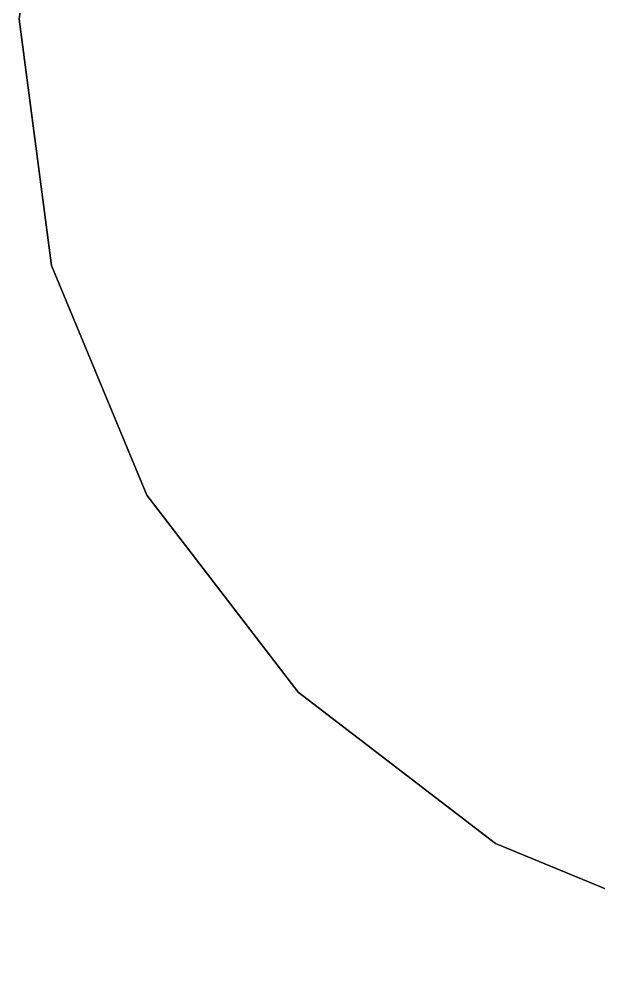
# Model space of a CAD drawing. Header units: millimetres. Extents: x -30782 to 40110, y 35885 to 73818.
# Drawn here: x -15104.4 to -14921.9, y 64124.3 to 64424.2 of the extents above; entities that cross this region are included whole.
import ezdxf

# ---------------------------------------------------------------- set-up
doc = ezdxf.new("R2010")
doc.units = ezdxf.units.MM

# ---------------------------------------------------------------- blocks, each defined once
blk = doc.blocks.new('A$C1ED21673')
for points, invisible_edges in [([(1409.67, 449.85, -609.86), (1369.49, 299.9, -609.86), (1379.71, 377.52, -609.86)], 1), ([(1379.71, 377.52, -597.86), (1379.71, 377.52, -609.86), (1369.49, 299.9, -609.86)], 12), ([(1379.71, 377.52, -597.86), (1369.49, 299.9, -609.86), (1369.49, 299.9, -597.86)], 1), ([(1379.71, 377.52, -597.86), (1369.49, 299.9, -597.86), (1379.71, 222.28, -597.86)], 12), ([(1369.49, 299.9, -609.86), (1379.71, 222.28, -609.86), (1379.71, 222.28, -597.86)], 12), ([(1369.49, 299.9, -597.86), (1369.49, 299.9, -609.86), (1379.71, 222.28, -597.86)], 2), ([(1369.49, 299.9, -609.86), (1409.67, 149.95, -609.86), (1379.71, 222.28, -609.86)], 1), ([(1409.67, 149.95, -609.86), (1409.67, 149.95, -597.86), (1379.71, 222.28, -597.86)], 12), ([(1379.71, 222.28, -597.86), (1379.71, 222.28, -609.86), (1409.67, 149.95, -609.86)], 12), ([(1379.71, 222.28, -597.86), (1409.67, 149.95, -597.86), (1457.33, 87.84, -597.86)], 12), ([(1409.67, 149.95, -609.86), (1519.44, 40.18, -609.86), (1457.33, 87.84, -609.86)], 1), ([(1457.33, 87.84, -597.86), (1409.67, 149.95, -597.86), (1409.67, 149.95, -609.86)], 12), ([(1409.67, 149.95, -609.86), (1457.33, 87.84, -609.86), (1457.33, 87.84, -597.86)], 12), ([(1457.33, 87.84, -597.86), (1519.44, 40.18, -597.86), (1591.77, 10.22, -597.86)], 12), ([(1457.33, 87.84, -597.86), (1457.33, 87.84, -609.86), (1519.44, 40.18, -609.86)], 12), ([(1457.33, 87.84, -597.86), (1519.44, 40.18, -609.86), (1519.44, 40.18, -597.86)], 1), ([(1519.44, 40.18, -609.86), (1591.77, 10.22, -609.86), (1591.77, 10.22, -597.86)], 12), ([(1519.44, 40.18, -597.86), (1519.44, 40.18, -609.86), (1591.77, 10.22, -597.86)], 2), ([(1519.44, 40.18, -609.86), (1669.39, 0, -609.86), (1591.77, 10.22, -609.86)], 1)]:
    blk.add_3dface(points, dxfattribs=dict(invisible_edges=invisible_edges))

msp = doc.modelspace()

# ---------------------------------------------------------------- block references
msp.add_blockref('A$C1ED21673', (-16473.93, 64124.28))

doc.saveas('drawing.dxf')
